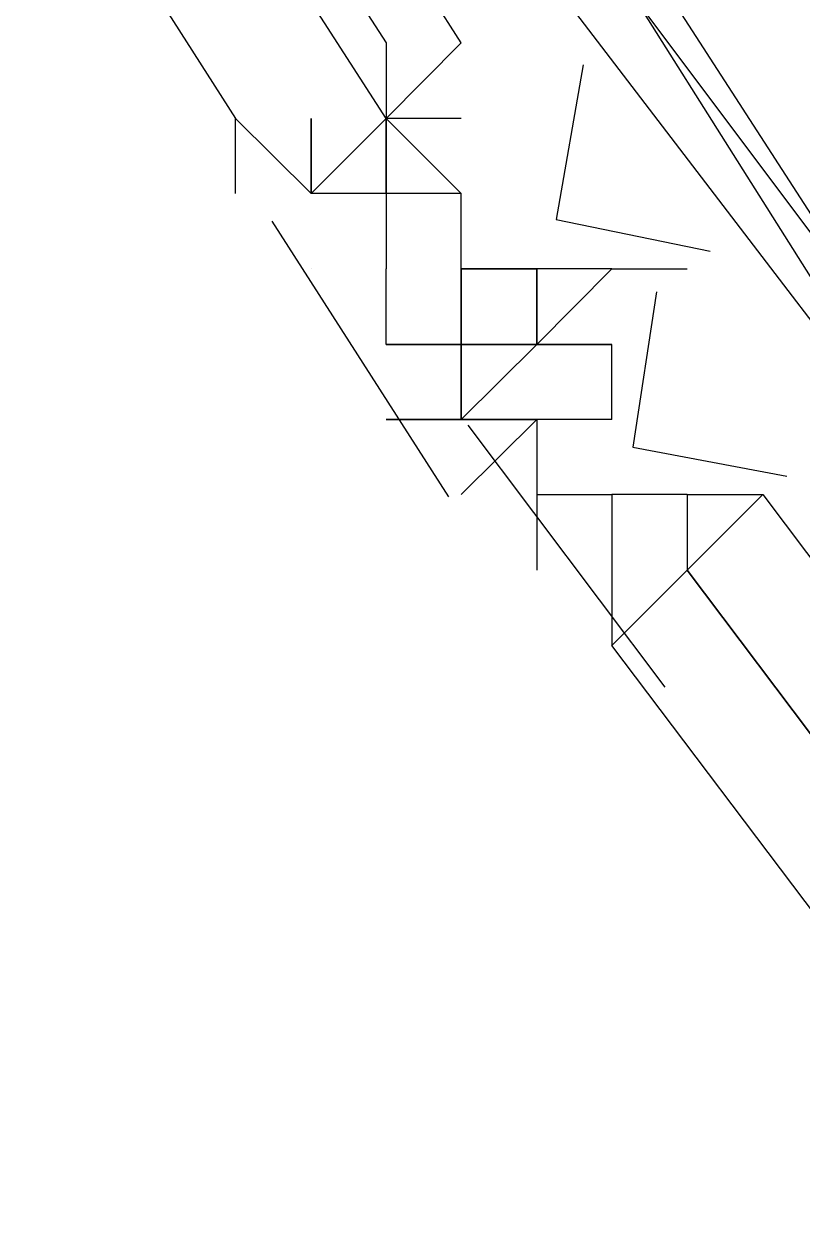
# Model space of a CAD drawing. Header units: feet. Extents: x -84 to 198, y -22 to 181.
# Drawn here: x 25.2558 to 25.3937, y 25.0093 to 25.2211 of the extents above; entities that cross this region are included whole.
import ezdxf

# ---------------------------------------------------------------- set-up
doc = ezdxf.new("R2010")
doc.units = ezdxf.units.FT
doc.layers.add('A-LINEA', color=7, linetype='CONTINUOUS')

msp = doc.modelspace()

# ---------------------------------------------------------------- linework, layer by layer
at = {"layer": 'A-LINEA'}
for p, q in [((25.32, 25.2178), (25.32, 25.2178)), ((25.32, 25.2178), (25.32, 25.2178)), ((25.3333, 25.2178), (25.3333, 25.2178)), ((25.3333, 25.2178), (25.3333, 25.2178)), ((25.3333, 25.2178), (25.3333, 25.2178)), ((25.3333, 25.2178), (25.3333, 25.2178)), ((25.3333, 25.2178), (25.3333, 25.2178)), ((25.3333, 25.2178), (25.3333, 25.2178)), ((25.3333, 25.2178), (25.3333, 25.2178)), ((25.3333, 25.2178), (25.3333, 25.2178)), ((25.3333, 25.2178), (25.3333, 25.2178)), ((25.3333, 25.2178), (25.3333, 25.2178)), ((25.3333, 25.2178), (25.3333, 25.2178)), ((25.3333, 25.2178), (25.3333, 25.2178)), ((25.3333, 25.2178), (25.3333, 25.2178)), ((25.3333, 25.2178), (25.3333, 25.2178)), ((25.3333, 25.2178), (25.3333, 25.2178)), ((25.3333, 25.2178), (25.3333, 25.2178)), ((25.3333, 25.2178), (25.3333, 25.2178)), ((25.3333, 25.2178), (25.3333, 25.2178)), ((25.2933, 25.1911), (25.2933, 25.2044)), ((25.2933, 25.1911), (25.2933, 25.2044)), ((25.3067, 25.2044), (25.3067, 25.1911)), ((25.3067, 25.2044), (25.3067, 25.2044)), ((25.3067, 25.2044), (25.3067, 25.2044)), ((25.3067, 25.2044), (25.3067, 25.2044)), ((25.3067, 25.2044), (25.3067, 25.2044)), ((25.3067, 25.2044), (25.3067, 25.2044)), ((25.3067, 25.1911), (25.3067, 25.2044)), ((25.3067, 25.2044), (25.3067, 25.2044)), ((25.3067, 25.2044), (25.3067, 25.2044)), ((25.3067, 25.2044), (25.3067, 25.1911)), ((25.3067, 25.2044), (25.3067, 25.2044)), ((25.3067, 25.2044), (25.3067, 25.2044)), ((25.3067, 25.2044), (25.3067, 25.2044)), ((25.3067, 25.2044), (25.3067, 25.2044)), ((25.3067, 25.2044), (25.3067, 25.2044)), ((25.3067, 25.1911), (25.3067, 25.2044)), ((25.3067, 25.2044), (25.3067, 25.2044)), ((25.3067, 25.2044), (25.3067, 25.2044)), ((25.32, 25.2044), (25.32, 25.2044)), ((25.32, 25.2044), (25.32, 25.2044)), ((25.3333, 25.2044), (25.32, 25.2044)), ((25.3333, 25.2044), (25.32, 25.2044)), ((25.32, 25.2044), (25.32, 25.2044)), ((25.32, 25.2044), (25.32, 25.2044)), ((25.32, 25.2044), (25.32, 25.2044)), ((25.32, 25.2044), (25.32, 25.2044)), ((25.3333, 25.1911), (25.32, 25.2044)), ((25.32, 25.2044), (25.32, 25.2044)), ((25.32, 25.2044), (25.32, 25.2044)), ((25.32, 25.2044), (25.32, 25.1911)), ((25.32, 25.2044), (25.32, 25.2044)), ((25.32, 25.2044), (25.32, 25.2044)), ((25.32, 25.2044), (25.32, 25.1911)), ((25.32, 25.2044), (25.32, 25.1911)), ((25.32, 25.2044), (25.32, 25.2044)), ((25.32, 25.2044), (25.32, 25.2044)), ((25.32, 25.2044), (25.32, 25.2044)), ((25.32, 25.2044), (25.32, 25.2044)), ((25.3333, 25.2044), (25.32, 25.2044)), ((25.3333, 25.2044), (25.32, 25.2044)), ((25.32, 25.2044), (25.32, 25.2044)), ((25.32, 25.2044), (25.32, 25.2044)), ((25.32, 25.2044), (25.32, 25.2044)), ((25.32, 25.2044), (25.32, 25.2044)), ((25.3333, 25.1911), (25.32, 25.2044)), ((25.32, 25.2044), (25.32, 25.2044)), ((25.32, 25.2044), (25.32, 25.2044)), ((25.32, 25.2044), (25.32, 25.1911)), ((25.32, 25.2044), (25.32, 25.2044)), ((25.32, 25.2044), (25.32, 25.2044)), ((25.32, 25.2044), (25.32, 25.1911)), ((25.32, 25.2044), (25.32, 25.1911)), ((25.32, 25.2044), (25.32, 25.2044)), ((25.32, 25.2044), (25.32, 25.2044)), ((25.3333, 25.2044), (25.3333, 25.2044)), ((25.3333, 25.2044), (25.3333, 25.2044)), ((25.3333, 25.2044), (25.3333, 25.2044)), ((25.3333, 25.2044), (25.3333, 25.2044)), ((25.3333, 25.2044), (25.3333, 25.2044)), ((25.3333, 25.2044), (25.3333, 25.2044)), ((25.3333, 25.2044), (25.3333, 25.2044)), ((25.3333, 25.2044), (25.3333, 25.2044)), ((25.3333, 25.2044), (25.3333, 25.2044)), ((25.3333, 25.2044), (25.3333, 25.2044)), ((25.3333, 25.2044), (25.3333, 25.2044)), ((25.3333, 25.2044), (25.3333, 25.2044)), ((25.3333, 25.2044), (25.3333, 25.2044)), ((25.3333, 25.2044), (25.3333, 25.2044)), ((25.3333, 25.2044), (25.3333, 25.2044)), ((25.3333, 25.2044), (25.3333, 25.2044)), ((25.3333, 25.2044), (25.3333, 25.2044)), ((25.3333, 25.2044), (25.3333, 25.2044)), ((25.2933, 25.1911), (25.2933, 25.1911)), ((25.2933, 25.1911), (25.2933, 25.1911)), ((25.3067, 25.1911), (25.3067, 25.1911)), ((25.32, 25.1911), (25.3067, 25.1911)), ((25.32, 25.1911), (25.3067, 25.1911)), ((25.3067, 25.1911), (25.3067, 25.1911)), ((25.3067, 25.1911), (25.3067, 25.1911)), ((25.3067, 25.1911), (25.3067, 25.1911)), ((25.3067, 25.1911), (25.3067, 25.1911)), ((25.3067, 25.1911), (25.3067, 25.1911)), ((25.3067, 25.1911), (25.3067, 25.1911)), ((25.3067, 25.1911), (25.3067, 25.1911)), ((25.3067, 25.1911), (25.3067, 25.1911)), ((25.3067, 25.1911), (25.3067, 25.1911)), ((25.3067, 25.1911), (25.3067, 25.1911)), ((25.3067, 25.1911), (25.3067, 25.1911)), ((25.3067, 25.1911), (25.3067, 25.1911)), ((25.32, 25.1911), (25.3067, 25.1911)), ((25.32, 25.1911), (25.3067, 25.1911)), ((25.3067, 25.1911), (25.3067, 25.1911)), ((25.3067, 25.1911), (25.3067, 25.1911)), ((25.3067, 25.1911), (25.3067, 25.1911)), ((25.3067, 25.1911), (25.3067, 25.1911)), ((25.3067, 25.1911), (25.3067, 25.1911)), ((25.3067, 25.1911), (25.3067, 25.1911)), ((25.3067, 25.1911), (25.3067, 25.1911)), ((25.3067, 25.1911), (25.3067, 25.1911)), ((25.3067, 25.1911), (25.3067, 25.1911)), ((25.3067, 25.1911), (25.3067, 25.1911)), ((25.3067, 25.1911), (25.3067, 25.1911)), ((25.32, 25.1911), (25.32, 25.1911)), ((25.32, 25.1911), (25.32, 25.1778)), ((25.3333, 25.1911), (25.32, 25.1911)), ((25.32, 25.1911), (25.32, 25.1911)), ((25.32, 25.1911), (25.32, 25.1911)), ((25.32, 25.1911), (25.32, 25.1911)), ((25.32, 25.1911), (25.32, 25.1911)), ((25.32, 25.1911), (25.32, 25.1911)), ((25.32, 25.1911), (25.32, 25.1911)), ((25.32, 25.1911), (25.32, 25.1911)), ((25.32, 25.1911), (25.32, 25.1911)), ((25.32, 25.1911), (25.32, 25.1911)), ((25.32, 25.1911), (25.32, 25.1911)), ((25.32, 25.1911), (25.32, 25.1911)), ((25.32, 25.1911), (25.32, 25.1911)), ((25.32, 25.1911), (25.32, 25.1911)), ((25.32, 25.1911), (25.32, 25.1911)), ((25.32, 25.1911), (25.32, 25.1911)), ((25.3333, 25.1911), (25.32, 25.1911)), ((25.3333, 25.1911), (25.32, 25.1911)), ((25.32, 25.1911), (25.32, 25.1911)), ((25.32, 25.1911), (25.32, 25.1911)), ((25.32, 25.1911), (25.32, 25.1911)), ((25.32, 25.1911), (25.32, 25.1911)), ((25.32, 25.1911), (25.32, 25.1911)), ((25.32, 25.1911), (25.32, 25.1911)), ((25.32, 25.1911), (25.32, 25.1778)), ((25.3333, 25.1911), (25.32, 25.1911)), ((25.32, 25.1911), (25.32, 25.1911)), ((25.32, 25.1911), (25.32, 25.1911)), ((25.32, 25.1911), (25.32, 25.1911)), ((25.32, 25.1911), (25.32, 25.1911)), ((25.32, 25.1911), (25.32, 25.1911)), ((25.32, 25.1911), (25.32, 25.1911)), ((25.32, 25.1911), (25.32, 25.1911)), ((25.32, 25.1911), (25.32, 25.1911)), ((25.32, 25.1911), (25.32, 25.1911)), ((25.32, 25.1911), (25.32, 25.1911)), ((25.32, 25.1911), (25.32, 25.1911)), ((25.32, 25.1911), (25.32, 25.1911)), ((25.32, 25.1911), (25.32, 25.1911)), ((25.32, 25.1911), (25.32, 25.1911)), ((25.32, 25.1911), (25.32, 25.1911)), ((25.3333, 25.1911), (25.32, 25.1911)), ((25.3333, 25.1911), (25.32, 25.1911)), ((25.32, 25.1911), (25.32, 25.1911)), ((25.32, 25.1911), (25.32, 25.1911)), ((25.32, 25.1911), (25.32, 25.1911)), ((25.32, 25.1911), (25.32, 25.1911)), ((25.32, 25.1911), (25.32, 25.1911)), ((25.3333, 25.1911), (25.3333, 25.1911)), ((25.3333, 25.1911), (25.3333, 25.1911)), ((25.3333, 25.1911), (25.3333, 25.1911)), ((25.3333, 25.1911), (25.3333, 25.1911)), ((25.3333, 25.1911), (25.3333, 25.1911)), ((25.3333, 25.1778), (25.3333, 25.1911)), ((25.3333, 25.1911), (25.3333, 25.1911)), ((25.3333, 25.1911), (25.3333, 25.1911)), ((25.3333, 25.1911), (25.3333, 25.1911)), ((25.3333, 25.1911), (25.3333, 25.1911)), ((25.3333, 25.1911), (25.3333, 25.1911)), ((25.3333, 25.1911), (25.3333, 25.1911)), ((25.3333, 25.1911), (25.3333, 25.1911)), ((25.3333, 25.1778), (25.3333, 25.1911)), ((25.3333, 25.1911), (25.3333, 25.1911)), ((25.3333, 25.1911), (25.3333, 25.1911)), ((25.3311, 25.1374), (25.2998, 25.1862)), ((25.3311, 25.1374), (25.2998, 25.1862)), ((25.3067, 25.1778), (25.3067, 25.1778)), ((25.3067, 25.1778), (25.3067, 25.1778)), ((25.32, 25.1778), (25.32, 25.1778)), ((25.32, 25.1778), (25.32, 25.1778)), ((25.32, 25.1778), (25.32, 25.1778)), ((25.32, 25.1778), (25.32, 25.1778)), ((25.32, 25.1778), (25.32, 25.1778)), ((25.32, 25.1778), (25.32, 25.1778)), ((25.32, 25.1778), (25.32, 25.1778)), ((25.32, 25.1778), (25.32, 25.1778)), ((25.32, 25.1778), (25.32, 25.1778)), ((25.32, 25.1778), (25.32, 25.1778)), ((25.32, 25.1778), (25.32, 25.1778)), ((25.32, 25.1778), (25.32, 25.1778)), ((25.32, 25.1778), (25.32, 25.1778)), ((25.32, 25.1778), (25.32, 25.1778)), ((25.32, 25.1778), (25.32, 25.1778)), ((25.32, 25.1778), (25.32, 25.1778)), ((25.32, 25.1778), (25.32, 25.1778)), ((25.32, 25.1644), (25.32, 25.1778)), ((25.32, 25.1778), (25.32, 25.1778)), ((25.32, 25.1778), (25.32, 25.1778)), ((25.32, 25.1644), (25.32, 25.1778)), ((25.32, 25.1778), (25.32, 25.1778)), ((25.32, 25.1778), (25.32, 25.1778)), ((25.32, 25.1778), (25.32, 25.1778)), ((25.32, 25.1778), (25.32, 25.1778)), ((25.32, 25.1778), (25.32, 25.1778)), ((25.32, 25.1778), (25.32, 25.1778)), ((25.32, 25.1778), (25.32, 25.1778)), ((25.32, 25.1778), (25.32, 25.1778)), ((25.32, 25.1778), (25.32, 25.1778)), ((25.32, 25.1778), (25.32, 25.1778)), ((25.32, 25.1778), (25.32, 25.1778)), ((25.32, 25.1778), (25.32, 25.1778)), ((25.32, 25.1778), (25.32, 25.1778)), ((25.32, 25.1778), (25.32, 25.1778)), ((25.32, 25.1778), (25.32, 25.1778)), ((25.32, 25.1778), (25.32, 25.1778)), ((25.32, 25.1778), (25.32, 25.1778)), ((25.32, 25.1778), (25.32, 25.1778)), ((25.32, 25.1778), (25.32, 25.1778)), ((25.32, 25.1778), (25.32, 25.1778)), ((25.32, 25.1778), (25.32, 25.1778)), ((25.32, 25.1778), (25.32, 25.1778)), ((25.32, 25.1778), (25.32, 25.1778)), ((25.32, 25.1778), (25.32, 25.1778)), ((25.32, 25.1778), (25.32, 25.1778)), ((25.32, 25.1778), (25.32, 25.1778)), ((25.32, 25.1778), (25.32, 25.1778)), ((25.32, 25.1778), (25.32, 25.1778)), ((25.32, 25.1778), (25.32, 25.1778)), ((25.32, 25.1778), (25.32, 25.1778)), ((25.32, 25.1778), (25.32, 25.1778)), ((25.32, 25.1778), (25.32, 25.1778)), ((25.32, 25.1778), (25.32, 25.1778)), ((25.32, 25.1644), (25.32, 25.1778)), ((25.32, 25.1778), (25.32, 25.1778)), ((25.32, 25.1778), (25.32, 25.1778)), ((25.32, 25.1644), (25.32, 25.1778)), ((25.32, 25.1778), (25.32, 25.1778)), ((25.32, 25.1778), (25.32, 25.1778)), ((25.32, 25.1778), (25.32, 25.1778)), ((25.32, 25.1778), (25.32, 25.1778)), ((25.32, 25.1778), (25.32, 25.1778)), ((25.32, 25.1778), (25.32, 25.1778)), ((25.32, 25.1778), (25.32, 25.1778)), ((25.32, 25.1778), (25.32, 25.1778)), ((25.32, 25.1778), (25.32, 25.1778)), ((25.32, 25.1778), (25.32, 25.1778)), ((25.32, 25.1778), (25.32, 25.1778)), ((25.32, 25.1778), (25.32, 25.1778)), ((25.32, 25.1778), (25.32, 25.1778)), ((25.32, 25.1778), (25.32, 25.1778)), ((25.32, 25.1778), (25.32, 25.1778)), ((25.32, 25.1778), (25.32, 25.1778)), ((25.3333, 25.1778), (25.3333, 25.1778)), ((25.3333, 25.1778), (25.3333, 25.1644)), ((25.3467, 25.1778), (25.3333, 25.1778)), ((25.3333, 25.1778), (25.3333, 25.1778)), ((25.3333, 25.1778), (25.3333, 25.1778)), ((25.3333, 25.1778), (25.3333, 25.1778)), ((25.3333, 25.1778), (25.3333, 25.1778)), ((25.3333, 25.1778), (25.3333, 25.1778)), ((25.3333, 25.1778), (25.3333, 25.1778)), ((25.3333, 25.1778), (25.3333, 25.1778)), ((25.3333, 25.1778), (25.3333, 25.1778)), ((25.3333, 25.1778), (25.3333, 25.1778)), ((25.3333, 25.1778), (25.3333, 25.1778)), ((25.3333, 25.1778), (25.3333, 25.1778)), ((25.3333, 25.1778), (25.3333, 25.1778)), ((25.3333, 25.1778), (25.3333, 25.1778)), ((25.3333, 25.1644), (25.3333, 25.1778)), ((25.3333, 25.1778), (25.3333, 25.1778)), ((25.3333, 25.1778), (25.3333, 25.1778)), ((25.3333, 25.1778), (25.3333, 25.1778)), ((25.3333, 25.1778), (25.3333, 25.1778)), ((25.3333, 25.1778), (25.3467, 25.1778)), ((25.3333, 25.1778), (25.3467, 25.1778)), ((25.3333, 25.1778), (25.3467, 25.1778)), ((25.3333, 25.1778), (25.3333, 25.1778)), ((25.3333, 25.1778), (25.3333, 25.1778)), ((25.3333, 25.1778), (25.3333, 25.1778)), ((25.3333, 25.1778), (25.3333, 25.1778)), ((25.3333, 25.1778), (25.3333, 25.1778)), ((25.3333, 25.1778), (25.3333, 25.1778)), ((25.3333, 25.1778), (25.3333, 25.1778)), ((25.3333, 25.1778), (25.3333, 25.1644)), ((25.3467, 25.1778), (25.3333, 25.1778)), ((25.3333, 25.1778), (25.3333, 25.1778)), ((25.3333, 25.1778), (25.3333, 25.1778)), ((25.3333, 25.1778), (25.3333, 25.1778)), ((25.3333, 25.1778), (25.3333, 25.1778)), ((25.3333, 25.1778), (25.3333, 25.1778)), ((25.3333, 25.1778), (25.3333, 25.1778)), ((25.3333, 25.1778), (25.3333, 25.1778)), ((25.3333, 25.1778), (25.3333, 25.1778)), ((25.3333, 25.1778), (25.3333, 25.1778)), ((25.3333, 25.1778), (25.3333, 25.1778)), ((25.3333, 25.1778), (25.3333, 25.1778)), ((25.3333, 25.1778), (25.3333, 25.1778)), ((25.3333, 25.1778), (25.3333, 25.1778)), ((25.3333, 25.1644), (25.3333, 25.1778)), ((25.3333, 25.1778), (25.3333, 25.1778)), ((25.3333, 25.1778), (25.3333, 25.1778)), ((25.3333, 25.1778), (25.3333, 25.1778)), ((25.3333, 25.1778), (25.3333, 25.1778)), ((25.3333, 25.1778), (25.3467, 25.1778)), ((25.3333, 25.1778), (25.3467, 25.1778)), ((25.3333, 25.1778), (25.3467, 25.1778)), ((25.3333, 25.1778), (25.3333, 25.1778)), ((25.3333, 25.1778), (25.3333, 25.1778)), ((25.3333, 25.1778), (25.3333, 25.1778)), ((25.3333, 25.1778), (25.3333, 25.1778)), ((25.3333, 25.1778), (25.3333, 25.1778)), ((25.3333, 25.1778), (25.3333, 25.1778)), ((25.3467, 25.1778), (25.3467, 25.1644)), ((25.3467, 25.1778), (25.3467, 25.1778)), ((25.3467, 25.1778), (25.3467, 25.1778)), ((25.3467, 25.1778), (25.3467, 25.1778)), ((25.3467, 25.1778), (25.3467, 25.1778)), ((25.3467, 25.1778), (25.3467, 25.1778)), ((25.3467, 25.1644), (25.3467, 25.1778)), ((25.3467, 25.1778), (25.3467, 25.1778)), ((25.3467, 25.1778), (25.3467, 25.1778)), ((25.36, 25.1778), (25.3467, 25.1778)), ((25.3467, 25.1778), (25.3467, 25.1778)), ((25.3467, 25.1778), (25.3467, 25.1778)), ((25.3467, 25.1778), (25.3467, 25.1778)), ((25.3467, 25.1778), (25.3467, 25.1778)), ((25.3467, 25.1778), (25.3467, 25.1778)), ((25.3467, 25.1644), (25.3467, 25.1778)), ((25.36, 25.1778), (25.3467, 25.1778)), ((25.3467, 25.1778), (25.3467, 25.1778)), ((25.3467, 25.1778), (25.3467, 25.1778)), ((25.3467, 25.1778), (25.3467, 25.1778)), ((25.3467, 25.1778), (25.3467, 25.1778)), ((25.3467, 25.1778), (25.3467, 25.1778)), ((25.3467, 25.1778), (25.3467, 25.1778)), ((25.3467, 25.1778), (25.3467, 25.1644)), ((25.3467, 25.1778), (25.3467, 25.1778)), ((25.3467, 25.1778), (25.3467, 25.1778)), ((25.3467, 25.1778), (25.3467, 25.1778)), ((25.3467, 25.1778), (25.3467, 25.1778)), ((25.3467, 25.1778), (25.3467, 25.1778)), ((25.3467, 25.1644), (25.3467, 25.1778)), ((25.3467, 25.1778), (25.3467, 25.1778)), ((25.3467, 25.1778), (25.3467, 25.1778)), ((25.36, 25.1778), (25.3467, 25.1778)), ((25.3467, 25.1778), (25.3467, 25.1778)), ((25.3467, 25.1778), (25.3467, 25.1778)), ((25.3467, 25.1778), (25.3467, 25.1778)), ((25.3467, 25.1778), (25.3467, 25.1778)), ((25.3467, 25.1778), (25.3467, 25.1778)), ((25.3467, 25.1644), (25.3467, 25.1778)), ((25.36, 25.1778), (25.3467, 25.1778)), ((25.3467, 25.1778), (25.3467, 25.1778)), ((25.3467, 25.1778), (25.3467, 25.1778)), ((25.3467, 25.1778), (25.3467, 25.1778)), ((25.3467, 25.1778), (25.3467, 25.1778)), ((25.3467, 25.1778), (25.3467, 25.1778)), ((25.3467, 25.1778), (25.3467, 25.1778)), ((25.36, 25.1778), (25.36, 25.1778)), ((25.36, 25.1778), (25.36, 25.1778)), ((25.36, 25.1778), (25.36, 25.1778)), ((25.36, 25.1778), (25.36, 25.1778)), ((25.36, 25.1778), (25.36, 25.1778)), ((25.36, 25.1778), (25.36, 25.1778)), ((25.36, 25.1778), (25.36, 25.1778)), ((25.36, 25.1778), (25.36, 25.1778)), ((25.36, 25.1778), (25.36, 25.1778)), ((25.36, 25.1778), (25.36, 25.1778)), ((25.36, 25.1778), (25.36, 25.1778)), ((25.36, 25.1778), (25.36, 25.1778)), ((25.36, 25.1778), (25.36, 25.1778)), ((25.36, 25.1778), (25.36, 25.1778)), ((25.36, 25.1778), (25.36, 25.1778)), ((25.36, 25.1778), (25.36, 25.1778)), ((25.36, 25.1778), (25.36, 25.1778)), ((25.36, 25.1778), (25.36, 25.1778)), ((25.36, 25.1778), (25.36, 25.1778)), ((25.36, 25.1778), (25.36, 25.1778)), ((25.36, 25.1778), (25.36, 25.1778)), ((25.36, 25.1778), (25.36, 25.1778)), ((25.36, 25.1778), (25.36, 25.1778)), ((25.36, 25.1778), (25.36, 25.1778)), ((25.36, 25.1778), (25.36, 25.1778)), ((25.36, 25.1778), (25.36, 25.1778)), ((25.36, 25.1778), (25.36, 25.1778)), ((25.36, 25.1778), (25.36, 25.1778)), ((25.36, 25.1778), (25.36, 25.1778)), ((25.36, 25.1778), (25.36, 25.1778)), ((25.36, 25.1778), (25.36, 25.1778)), ((25.36, 25.1778), (25.36, 25.1778)), ((25.36, 25.1778), (25.36, 25.1778)), ((25.36, 25.1778), (25.36, 25.1778)), ((25.36, 25.1778), (25.36, 25.1778)), ((25.36, 25.1778), (25.36, 25.1778)), ((25.32, 25.1644), (25.32, 25.1644)), ((25.3333, 25.1644), (25.32, 25.1644)), ((25.32, 25.1644), (25.32, 25.1644)), ((25.32, 25.1644), (25.32, 25.1644)), ((25.32, 25.1644), (25.32, 25.1644)), ((25.3333, 25.1644), (25.32, 25.1644)), ((25.3333, 25.1644), (25.32, 25.1644)), ((25.3333, 25.1644), (25.32, 25.1644)), ((25.3333, 25.1644), (25.32, 25.1644)), ((25.32, 25.1644), (25.3333, 25.1644)), ((25.32, 25.1644), (25.3333, 25.1644)), ((25.32, 25.1644), (25.3333, 25.1644)), ((25.32, 25.1644), (25.32, 25.1644)), ((25.32, 25.1644), (25.32, 25.1644)), ((25.32, 25.1644), (25.32, 25.1644)), ((25.32, 25.1644), (25.32, 25.1644)), ((25.32, 25.1644), (25.32, 25.1644)), ((25.32, 25.1644), (25.32, 25.1644)), ((25.3333, 25.1644), (25.32, 25.1644)), ((25.32, 25.1644), (25.32, 25.1644)), ((25.32, 25.1644), (25.32, 25.1644)), ((25.32, 25.1644), (25.32, 25.1644)), ((25.3333, 25.1644), (25.32, 25.1644)), ((25.3333, 25.1644), (25.32, 25.1644)), ((25.3333, 25.1644), (25.32, 25.1644)), ((25.3333, 25.1644), (25.32, 25.1644)), ((25.32, 25.1644), (25.3333, 25.1644)), ((25.32, 25.1644), (25.3333, 25.1644)), ((25.32, 25.1644), (25.3333, 25.1644)), ((25.32, 25.1644), (25.32, 25.1644)), ((25.32, 25.1644), (25.32, 25.1644)), ((25.32, 25.1644), (25.32, 25.1644)), ((25.32, 25.1644), (25.32, 25.1644)), ((25.32, 25.1644), (25.32, 25.1644)), ((25.3467, 25.1644), (25.3333, 25.1644)), ((25.3333, 25.1644), (25.3333, 25.1644)), ((25.3333, 25.1644), (25.3333, 25.1644)), ((25.3333, 25.1644), (25.3333, 25.1644)), ((25.3333, 25.1644), (25.3333, 25.1644)), ((25.3333, 25.1644), (25.3333, 25.1644)), ((25.3333, 25.1644), (25.3467, 25.1644)), ((25.3467, 25.1644), (25.3333, 25.1644)), ((25.3333, 25.1644), (25.3333, 25.1644)), ((25.3333, 25.1644), (25.3333, 25.1644)), ((25.3333, 25.1644), (25.3333, 25.1511)), ((25.3333, 25.1644), (25.3333, 25.1644)), ((25.3467, 25.1644), (25.3333, 25.1644)), ((25.3333, 25.1644), (25.3333, 25.1644)), ((25.3333, 25.1644), (25.3333, 25.1644)), ((25.3333, 25.1644), (25.3333, 25.1644)), ((25.3333, 25.1644), (25.3333, 25.1644)), ((25.3333, 25.1644), (25.3333, 25.1644)), ((25.3333, 25.1644), (25.3333, 25.1644)), ((25.3333, 25.1644), (25.3333, 25.1644)), ((25.3333, 25.1644), (25.3333, 25.1644)), ((25.3333, 25.1644), (25.3467, 25.1644)), ((25.3333, 25.1644), (25.3333, 25.1644)), ((25.3333, 25.1644), (25.3333, 25.1644)), ((25.3333, 25.1644), (25.3333, 25.1644)), ((25.3333, 25.1644), (25.3333, 25.1644)), ((25.3333, 25.1644), (25.3333, 25.1644)), ((25.3333, 25.1644), (25.3333, 25.1644)), ((25.3333, 25.1644), (25.3333, 25.1644)), ((25.3467, 25.1644), (25.3333, 25.1644)), ((25.3333, 25.1644), (25.3333, 25.1644)), ((25.3333, 25.1644), (25.3333, 25.1644)), ((25.3333, 25.1644), (25.3333, 25.1644)), ((25.3333, 25.1644), (25.3333, 25.1644)), ((25.3333, 25.1644), (25.3333, 25.1644)), ((25.3333, 25.1644), (25.3467, 25.1644)), ((25.3467, 25.1644), (25.3333, 25.1644)), ((25.3333, 25.1644), (25.3333, 25.1644)), ((25.3333, 25.1644), (25.3333, 25.1644)), ((25.3333, 25.1644), (25.3333, 25.1511)), ((25.3333, 25.1644), (25.3333, 25.1644)), ((25.3467, 25.1644), (25.3333, 25.1644)), ((25.3333, 25.1644), (25.3333, 25.1644)), ((25.3333, 25.1644), (25.3333, 25.1644)), ((25.3333, 25.1644), (25.3333, 25.1644)), ((25.3333, 25.1644), (25.3333, 25.1644)), ((25.3333, 25.1644), (25.3333, 25.1644)), ((25.3333, 25.1644), (25.3333, 25.1644)), ((25.3333, 25.1644), (25.3333, 25.1644)), ((25.3333, 25.1644), (25.3333, 25.1644)), ((25.3333, 25.1644), (25.3467, 25.1644)), ((25.3333, 25.1644), (25.3333, 25.1644)), ((25.3333, 25.1644), (25.3333, 25.1644)), ((25.3333, 25.1644), (25.3333, 25.1644)), ((25.3333, 25.1644), (25.3333, 25.1644)), ((25.3333, 25.1644), (25.3333, 25.1644)), ((25.3333, 25.1644), (25.3333, 25.1644)), ((25.3333, 25.1644), (25.3333, 25.1644)), ((25.3467, 25.1644), (25.3467, 25.1644)), ((25.3467, 25.1644), (25.3467, 25.1644)), ((25.3467, 25.1644), (25.3467, 25.1644)), ((25.3467, 25.1644), (25.3467, 25.1644)), ((25.3467, 25.1644), (25.3467, 25.1644)), ((25.3467, 25.1644), (25.3467, 25.1644)), ((25.3467, 25.1644), (25.3467, 25.1644)), ((25.3467, 25.1644), (25.3467, 25.1644)), ((25.3467, 25.1644), (25.3467, 25.1644)), ((25.3467, 25.1644), (25.3467, 25.1644)), ((25.3467, 25.1644), (25.3467, 25.1644)), ((25.3467, 25.1644), (25.3467, 25.1644)), ((25.3467, 25.1644), (25.3467, 25.1644)), ((25.3467, 25.1644), (25.3467, 25.1644)), ((25.3467, 25.1644), (25.36, 25.1644)), ((25.3467, 25.1644), (25.3467, 25.1644)), ((25.3467, 25.1644), (25.3467, 25.1644)), ((25.3467, 25.1644), (25.3467, 25.1644)), ((25.3467, 25.1644), (25.3467, 25.1644)), ((25.3467, 25.1644), (25.3467, 25.1644)), ((25.3467, 25.1644), (25.3467, 25.1644)), ((25.3467, 25.1644), (25.3467, 25.1644)), ((25.3467, 25.1644), (25.3467, 25.1644)), ((25.3467, 25.1644), (25.3467, 25.1644)), ((25.3467, 25.1644), (25.3467, 25.1644)), ((25.3467, 25.1644), (25.3467, 25.1644)), ((25.3467, 25.1644), (25.3467, 25.1644)), ((25.3467, 25.1644), (25.3467, 25.1644)), ((25.3467, 25.1644), (25.3467, 25.1644)), ((25.3467, 25.1644), (25.3467, 25.1644)), ((25.3467, 25.1644), (25.3467, 25.1644)), ((25.3467, 25.1644), (25.3467, 25.1644)), ((25.3467, 25.1644), (25.3467, 25.1644)), ((25.3467, 25.1644), (25.3467, 25.1644)), ((25.3467, 25.1644), (25.3467, 25.1644)), ((25.3467, 25.1644), (25.3467, 25.1644)), ((25.3467, 25.1644), (25.3467, 25.1644)), ((25.3467, 25.1644), (25.3467, 25.1644)), ((25.3467, 25.1644), (25.3467, 25.1644)), ((25.3467, 25.1644), (25.3467, 25.1644)), ((25.3467, 25.1644), (25.3467, 25.1644)), ((25.3467, 25.1644), (25.3467, 25.1644)), ((25.3467, 25.1644), (25.3467, 25.1644)), ((25.3467, 25.1644), (25.3467, 25.1644)), ((25.3467, 25.1644), (25.3467, 25.1644)), ((25.3467, 25.1644), (25.3467, 25.1644)), ((25.3467, 25.1644), (25.3467, 25.1644)), ((25.3467, 25.1644), (25.3467, 25.1644)), ((25.3467, 25.1644), (25.3467, 25.1644)), ((25.3467, 25.1644), (25.3467, 25.1644)), ((25.3467, 25.1644), (25.3467, 25.1644)), ((25.3467, 25.1644), (25.3467, 25.1644)), ((25.3467, 25.1644), (25.3467, 25.1644)), ((25.3467, 25.1644), (25.36, 25.1644)), ((25.3467, 25.1644), (25.3467, 25.1644)), ((25.3467, 25.1644), (25.3467, 25.1644)), ((25.3467, 25.1644), (25.3467, 25.1644)), ((25.3467, 25.1644), (25.3467, 25.1644)), ((25.3467, 25.1644), (25.3467, 25.1644)), ((25.3467, 25.1644), (25.3467, 25.1644)), ((25.3467, 25.1644), (25.3467, 25.1644)), ((25.3467, 25.1644), (25.3467, 25.1644)), ((25.3467, 25.1644), (25.3467, 25.1644)), ((25.3467, 25.1644), (25.3467, 25.1644)), ((25.3467, 25.1644), (25.3467, 25.1644)), ((25.3467, 25.1644), (25.3467, 25.1644)), ((25.3467, 25.1644), (25.3467, 25.1644)), ((25.3467, 25.1644), (25.3467, 25.1644)), ((25.3467, 25.1644), (25.3467, 25.1644)), ((25.3467, 25.1644), (25.3467, 25.1644)), ((25.3467, 25.1644), (25.3467, 25.1644)), ((25.3467, 25.1644), (25.3467, 25.1644)), ((25.3467, 25.1644), (25.3467, 25.1644)), ((25.3467, 25.1644), (25.3467, 25.1644)), ((25.3467, 25.1644), (25.3467, 25.1644)), ((25.3467, 25.1644), (25.3467, 25.1644)), ((25.3467, 25.1644), (25.3467, 25.1644)), ((25.3467, 25.1644), (25.3467, 25.1644)), ((25.36, 25.1644), (25.36, 25.1644)), ((25.36, 25.1644), (25.36, 25.1644)), ((25.36, 25.1644), (25.36, 25.1644)), ((25.36, 25.1644), (25.36, 25.1644)), ((25.36, 25.1644), (25.36, 25.1644)), ((25.36, 25.1644), (25.36, 25.1644)), ((25.36, 25.1511), (25.36, 25.1644)), ((25.36, 25.1644), (25.36, 25.1644)), ((25.36, 25.1644), (25.36, 25.1644)), ((25.36, 25.1644), (25.36, 25.1644)), ((25.36, 25.1644), (25.36, 25.1644)), ((25.36, 25.1644), (25.36, 25.1644)), ((25.36, 25.1644), (25.36, 25.1644)), ((25.36, 25.1511), (25.36, 25.1644)), ((25.32, 25.1511), (25.3333, 25.1511)), ((25.32, 25.1511), (25.3333, 25.1511)), ((25.3333, 25.1511), (25.32, 25.1511)), ((25.32, 25.1511), (25.32, 25.1511)), ((25.3333, 25.1511), (25.32, 25.1511)), ((25.32, 25.1511), (25.3333, 25.1511)), ((25.32, 25.1511), (25.3333, 25.1511)), ((25.3333, 25.1511), (25.32, 25.1511)), ((25.32, 25.1511), (25.32, 25.1511)), ((25.3333, 25.1511), (25.32, 25.1511)), ((25.3333, 25.1511), (25.3333, 25.1511)), ((25.3333, 25.1511), (25.3333, 25.1511)), ((25.3333, 25.1511), (25.3333, 25.1511)), ((25.3333, 25.1511), (25.3333, 25.1511)), ((25.3333, 25.1511), (25.3333, 25.1511)), ((25.3333, 25.1511), (25.3333, 25.1511)), ((25.3333, 25.1511), (25.3333, 25.1511)), ((25.3333, 25.1511), (25.3333, 25.1511)), ((25.3333, 25.1511), (25.3333, 25.1511)), ((25.3333, 25.1511), (25.3333, 25.1511)), ((25.3333, 25.1378), (25.3467, 25.1511)), ((25.3333, 25.1511), (25.3333, 25.1511)), ((25.3333, 25.1511), (25.3333, 25.1511)), ((25.3333, 25.1511), (25.3333, 25.1511)), ((25.3467, 25.1511), (25.3333, 25.1511)), ((25.3333, 25.1511), (25.3333, 25.1511)), ((25.3333, 25.1511), (25.3333, 25.1511)), ((25.3333, 25.1511), (25.3333, 25.1511)), ((25.3333, 25.1511), (25.3333, 25.1511)), ((25.3333, 25.1511), (25.3333, 25.1511)), ((25.3333, 25.1511), (25.3333, 25.1511)), ((25.3333, 25.1511), (25.3333, 25.1511)), ((25.3333, 25.1511), (25.3333, 25.1511)), ((25.3333, 25.1511), (25.3333, 25.1511)), ((25.3333, 25.1511), (25.3333, 25.1511)), ((25.3333, 25.1511), (25.3333, 25.1511)), ((25.3333, 25.1511), (25.3333, 25.1511)), ((25.3333, 25.1511), (25.3333, 25.1511)), ((25.3333, 25.1511), (25.3333, 25.1511)), ((25.3333, 25.1511), (25.3333, 25.1511)), ((25.3333, 25.1378), (25.3467, 25.1511)), ((25.3333, 25.1511), (25.3333, 25.1511)), ((25.3333, 25.1511), (25.3333, 25.1511)), ((25.3333, 25.1511), (25.3333, 25.1511)), ((25.3467, 25.1511), (25.3333, 25.1511)), ((25.3333, 25.1511), (25.3333, 25.1511)), ((25.3333, 25.1511), (25.3333, 25.1511)), ((25.3333, 25.1511), (25.3333, 25.1511)), ((25.3333, 25.1511), (25.3333, 25.1511)), ((25.3333, 25.1511), (25.3333, 25.1511)), ((25.3694, 25.1037), (25.3345, 25.1501)), ((25.3694, 25.1037), (25.3345, 25.1501)), ((25.3467, 25.1511), (25.3467, 25.1511)), ((25.3467, 25.1511), (25.3467, 25.1511)), ((25.3467, 25.1511), (25.3467, 25.1511)), ((25.3467, 25.1511), (25.3467, 25.1511)), ((25.3467, 25.1511), (25.3467, 25.1511)), ((25.3467, 25.1511), (25.3467, 25.1511)), ((25.3467, 25.1511), (25.3467, 25.1511)), ((25.3467, 25.1511), (25.3467, 25.1511)), ((25.3467, 25.1511), (25.3467, 25.1511)), ((25.3467, 25.1511), (25.3467, 25.1511)), ((25.3467, 25.1511), (25.3467, 25.1511)), ((25.3467, 25.1511), (25.3467, 25.1511)), ((25.3467, 25.1511), (25.3467, 25.1511)), ((25.3467, 25.1511), (25.3467, 25.1511)), ((25.3467, 25.1511), (25.3467, 25.1511)), ((25.3467, 25.1511), (25.3467, 25.1511)), ((25.3467, 25.1511), (25.3467, 25.1511)), ((25.3467, 25.1511), (25.3467, 25.1511)), ((25.3467, 25.1511), (25.3467, 25.1511)), ((25.3467, 25.1511), (25.3467, 25.1511)), ((25.3467, 25.1511), (25.3467, 25.1511)), ((25.3467, 25.1511), (25.3467, 25.1378)), ((25.36, 25.1511), (25.3467, 25.1511)), ((25.36, 25.1511), (25.3467, 25.1511)), ((25.3467, 25.1511), (25.3467, 25.1511)), ((25.3467, 25.1511), (25.3467, 25.1511)), ((25.3467, 25.1511), (25.3467, 25.1511)), ((25.3467, 25.1511), (25.3467, 25.1511)), ((25.3467, 25.1511), (25.3467, 25.1511)), ((25.3467, 25.1511), (25.3467, 25.1511)), ((25.3467, 25.1511), (25.3467, 25.1511)), ((25.3467, 25.1511), (25.3467, 25.1511)), ((25.3467, 25.1511), (25.3467, 25.1511)), ((25.3467, 25.1511), (25.3467, 25.1511)), ((25.3467, 25.1511), (25.3467, 25.1511)), ((25.3467, 25.1511), (25.3467, 25.1511)), ((25.3467, 25.1511), (25.3467, 25.1511)), ((25.3467, 25.1511), (25.3467, 25.1511)), ((25.3467, 25.1511), (25.3467, 25.1511)), ((25.3467, 25.1511), (25.3467, 25.1511)), ((25.3467, 25.1511), (25.3467, 25.1511)), ((25.3467, 25.1511), (25.3467, 25.1511)), ((25.3467, 25.1511), (25.3467, 25.1511)), ((25.3467, 25.1511), (25.3467, 25.1511)), ((25.3467, 25.1511), (25.3467, 25.1511)), ((25.3467, 25.1511), (25.3467, 25.1378)), ((25.36, 25.1511), (25.3467, 25.1511)), ((25.36, 25.1511), (25.3467, 25.1511)), ((25.36, 25.1511), (25.36, 25.1511)), ((25.36, 25.1511), (25.36, 25.1511)), ((25.36, 25.1511), (25.36, 25.1511)), ((25.36, 25.1511), (25.36, 25.1511)), ((25.36, 25.1511), (25.36, 25.1511)), ((25.36, 25.1511), (25.36, 25.1511)), ((25.36, 25.1511), (25.36, 25.1511)), ((25.36, 25.1511), (25.36, 25.1511)), ((25.36, 25.1511), (25.36, 25.1511)), ((25.36, 25.1511), (25.36, 25.1511)), ((25.36, 25.1511), (25.36, 25.1511)), ((25.36, 25.1511), (25.36, 25.1511)), ((25.36, 25.1511), (25.36, 25.1511)), ((25.36, 25.1511), (25.36, 25.1511)), ((25.36, 25.1511), (25.36, 25.1511)), ((25.36, 25.1511), (25.36, 25.1511)), ((25.36, 25.1511), (25.36, 25.1511)), ((25.36, 25.1511), (25.36, 25.1511)), ((25.36, 25.1511), (25.36, 25.1511)), ((25.36, 25.1511), (25.36, 25.1511)), ((25.36, 25.1511), (25.36, 25.1511)), ((25.36, 25.1511), (25.36, 25.1511)), ((25.36, 25.1511), (25.36, 25.1511)), ((25.36, 25.1511), (25.36, 25.1511)), ((25.36, 25.1511), (25.36, 25.1511)), ((25.36, 25.1511), (25.36, 25.1511)), ((25.36, 25.1511), (25.36, 25.1511)), ((25.36, 25.1511), (25.36, 25.1511)), ((25.36, 25.1511), (25.36, 25.1511)), ((25.36, 25.1511), (25.36, 25.1511)), ((25.36, 25.1511), (25.36, 25.1511)), ((25.36, 25.1511), (25.36, 25.1511)), ((25.36, 25.1511), (25.36, 25.1511)), ((25.36, 25.1511), (25.36, 25.1511)), ((25.3333, 25.1378), (25.3333, 25.1378)), ((25.3333, 25.1378), (25.3333, 25.1378)), ((25.3467, 25.1378), (25.3467, 25.1378)), ((25.3467, 25.1378), (25.3467, 25.1378)), ((25.3467, 25.1378), (25.36, 25.1378)), ((25.3467, 25.1378), (25.3467, 25.1244)), ((25.3467, 25.1378), (25.3467, 25.1378)), ((25.3467, 25.1378), (25.3467, 25.1378)), ((25.3467, 25.1378), (25.3467, 25.1378)), ((25.3467, 25.1378), (25.3467, 25.1378)), ((25.3467, 25.1378), (25.3467, 25.1378)), ((25.3467, 25.1378), (25.3467, 25.1378)), ((25.3467, 25.1378), (25.3467, 25.1378)), ((25.3467, 25.1378), (25.3467, 25.1378)), ((25.3467, 25.1378), (25.3467, 25.1378)), ((25.3467, 25.1378), (25.3467, 25.1378)), ((25.3467, 25.1378), (25.3467, 25.1378)), ((25.3467, 25.1378), (25.3467, 25.1378)), ((25.3467, 25.1378), (25.3467, 25.1378)), ((25.3467, 25.1378), (25.3467, 25.1378)), ((25.3467, 25.1378), (25.3467, 25.1378)), ((25.3467, 25.1378), (25.3467, 25.1378)), ((25.3467, 25.1378), (25.3467, 25.1378)), ((25.3467, 25.1378), (25.3467, 25.1378)), ((25.3467, 25.1378), (25.3467, 25.1378)), ((25.3467, 25.1378), (25.3467, 25.1378)), ((25.3467, 25.1378), (25.36, 25.1378)), ((25.3467, 25.1378), (25.3467, 25.1378)), ((25.3467, 25.1378), (25.3467, 25.1378)), ((25.3467, 25.1378), (25.3467, 25.1378)), ((25.3467, 25.1378), (25.3467, 25.1378)), ((25.3467, 25.1378), (25.3467, 25.1378)), ((25.3467, 25.1378), (25.3467, 25.1378)), ((25.3467, 25.1378), (25.3467, 25.1378)), ((25.3467, 25.1378), (25.3467, 25.1378)), ((25.3467, 25.1378), (25.3467, 25.1378)), ((25.3467, 25.1378), (25.3467, 25.1378)), ((25.3467, 25.1378), (25.36, 25.1378)), ((25.3467, 25.1378), (25.3467, 25.1244)), ((25.3467, 25.1378), (25.3467, 25.1378)), ((25.3467, 25.1378), (25.3467, 25.1378)), ((25.3467, 25.1378), (25.3467, 25.1378)), ((25.3467, 25.1378), (25.3467, 25.1378)), ((25.3467, 25.1378), (25.3467, 25.1378)), ((25.3467, 25.1378), (25.3467, 25.1378)), ((25.3467, 25.1378), (25.3467, 25.1378)), ((25.3467, 25.1378), (25.3467, 25.1378)), ((25.3467, 25.1378), (25.3467, 25.1378)), ((25.3467, 25.1378), (25.3467, 25.1378)), ((25.3467, 25.1378), (25.3467, 25.1378)), ((25.3467, 25.1378), (25.3467, 25.1378)), ((25.3467, 25.1378), (25.3467, 25.1378)), ((25.3467, 25.1378), (25.3467, 25.1378)), ((25.3467, 25.1378), (25.3467, 25.1378)), ((25.3467, 25.1378), (25.3467, 25.1378)), ((25.3467, 25.1378), (25.3467, 25.1378)), ((25.3467, 25.1378), (25.3467, 25.1378)), ((25.3467, 25.1378), (25.3467, 25.1378)), ((25.3467, 25.1378), (25.3467, 25.1378)), ((25.3467, 25.1378), (25.36, 25.1378)), ((25.3467, 25.1378), (25.3467, 25.1378)), ((25.3467, 25.1378), (25.3467, 25.1378)), ((25.3467, 25.1378), (25.3467, 25.1378)), ((25.3467, 25.1378), (25.3467, 25.1378)), ((25.3467, 25.1378), (25.3467, 25.1378)), ((25.3467, 25.1378), (25.3467, 25.1378)), ((25.3467, 25.1378), (25.3467, 25.1378)), ((25.3467, 25.1378), (25.3467, 25.1378)), ((25.36, 25.1378), (25.36, 25.1378)), ((25.36, 25.1378), (25.36, 25.1378)), ((25.36, 25.1378), (25.36, 25.1378)), ((25.36, 25.1378), (25.36, 25.1378)), ((25.36, 25.1378), (25.36, 25.1378)), ((25.36, 25.1378), (25.36, 25.1378)), ((25.36, 25.1378), (25.36, 25.1378)), ((25.36, 25.1378), (25.36, 25.1378)), ((25.36, 25.1378), (25.36, 25.1378)), ((25.36, 25.1378), (25.36, 25.1244)), ((25.36, 25.1378), (25.36, 25.1378)), ((25.36, 25.1378), (25.36, 25.1378)), ((25.36, 25.1378), (25.36, 25.1378)), ((25.36, 25.1378), (25.36, 25.1378)), ((25.36, 25.1378), (25.36, 25.1378)), ((25.36, 25.1378), (25.36, 25.1378)), ((25.36, 25.1378), (25.36, 25.1378)), ((25.36, 25.1378), (25.36, 25.1378)), ((25.36, 25.1378), (25.36, 25.1378)), ((25.36, 25.1378), (25.36, 25.1378)), ((25.36, 25.1378), (25.36, 25.1378)), ((25.36, 25.1378), (25.36, 25.1378)), ((25.36, 25.1378), (25.36, 25.1378)), ((25.36, 25.1378), (25.36, 25.1378)), ((25.36, 25.1378), (25.36, 25.1378)), ((25.36, 25.1378), (25.36, 25.1378)), ((25.36, 25.1378), (25.36, 25.1378)), ((25.36, 25.1378), (25.36, 25.1378)), ((25.3733, 25.1378), (25.36, 25.1378)), ((25.36, 25.1378), (25.36, 25.1378)), ((25.3733, 25.1378), (25.36, 25.1378)), ((25.36, 25.1378), (25.36, 25.1378)), ((25.36, 25.1378), (25.36, 25.1378)), ((25.36, 25.1378), (25.36, 25.1378)), ((25.36, 25.1378), (25.36, 25.1378)), ((25.36, 25.1378), (25.36, 25.1378)), ((25.36, 25.1378), (25.36, 25.1378)), ((25.36, 25.1378), (25.36, 25.1378)), ((25.36, 25.1378), (25.36, 25.1378)), ((25.36, 25.1378), (25.36, 25.1378)), ((25.36, 25.1378), (25.36, 25.1244)), ((25.36, 25.1378), (25.36, 25.1378)), ((25.36, 25.1378), (25.36, 25.1378)), ((25.36, 25.1378), (25.36, 25.1378)), ((25.36, 25.1378), (25.36, 25.1378)), ((25.36, 25.1378), (25.36, 25.1378)), ((25.36, 25.1378), (25.36, 25.1378)), ((25.36, 25.1378), (25.36, 25.1378)), ((25.36, 25.1378), (25.36, 25.1378)), ((25.36, 25.1378), (25.36, 25.1378)), ((25.36, 25.1378), (25.36, 25.1378)), ((25.36, 25.1378), (25.36, 25.1378)), ((25.36, 25.1378), (25.36, 25.1378)), ((25.36, 25.1378), (25.36, 25.1378)), ((25.36, 25.1378), (25.36, 25.1378)), ((25.36, 25.1378), (25.36, 25.1378)), ((25.36, 25.1378), (25.36, 25.1378)), ((25.36, 25.1378), (25.36, 25.1378)), ((25.36, 25.1378), (25.36, 25.1378)), ((25.3733, 25.1378), (25.36, 25.1378)), ((25.36, 25.1378), (25.36, 25.1378)), ((25.3733, 25.1378), (25.36, 25.1378)), ((25.3733, 25.1378), (25.3733, 25.1378)), ((25.3733, 25.1378), (25.3733, 25.1378)), ((25.3733, 25.1378), (25.3867, 25.1378)), ((25.3733, 25.1378), (25.3733, 25.1378)), ((25.3733, 25.1378), (25.3733, 25.1378)), ((25.3733, 25.1378), (25.3733, 25.1378)), ((25.3733, 25.1378), (25.3733, 25.1378)), ((25.3733, 25.1378), (25.3733, 25.1378)), ((25.3733, 25.1378), (25.3733, 25.1378)), ((25.3733, 25.1378), (25.3733, 25.1378)), ((25.3733, 25.1378), (25.3733, 25.1378)), ((25.3733, 25.1378), (25.3733, 25.1378)), ((25.3733, 25.1378), (25.3733, 25.1378)), ((25.3733, 25.1378), (25.3733, 25.1378)), ((25.3733, 25.1378), (25.3867, 25.1378)), ((25.3733, 25.1378), (25.3867, 25.1378)), ((25.3733, 25.1378), (25.3867, 25.1378)), ((25.3733, 25.1378), (25.3733, 25.1244)), ((25.3733, 25.1378), (25.3733, 25.1244)), ((25.3733, 25.1378), (25.3733, 25.1378)), ((25.3733, 25.1378), (25.3733, 25.1378)), ((25.3733, 25.1378), (25.3733, 25.1378)), ((25.3733, 25.1378), (25.3733, 25.1378)), ((25.3733, 25.1378), (25.3733, 25.1378)), ((25.3733, 25.1378), (25.3867, 25.1378)), ((25.3733, 25.1378), (25.3733, 25.1378)), ((25.3733, 25.1378), (25.3733, 25.1378)), ((25.3733, 25.1378), (25.3733, 25.1378)), ((25.3733, 25.1378), (25.3733, 25.1378)), ((25.3733, 25.1378), (25.3733, 25.1378)), ((25.3733, 25.1378), (25.3733, 25.1378)), ((25.3733, 25.1378), (25.3733, 25.1378)), ((25.3733, 25.1378), (25.3733, 25.1378)), ((25.3733, 25.1378), (25.3733, 25.1378)), ((25.3733, 25.1378), (25.3733, 25.1378)), ((25.3733, 25.1378), (25.3733, 25.1378)), ((25.3733, 25.1378), (25.3867, 25.1378)), ((25.3733, 25.1378), (25.3867, 25.1378)), ((25.3733, 25.1378), (25.3867, 25.1378)), ((25.3733, 25.1378), (25.3733, 25.1244)), ((25.3733, 25.1378), (25.3733, 25.1244)), ((25.3733, 25.1378), (25.3733, 25.1378)), ((25.3733, 25.1378), (25.3733, 25.1378)), ((25.3733, 25.1378), (25.3733, 25.1378)), ((25.3867, 25.1378), (25.3867, 25.1378)), ((25.3867, 25.1378), (25.3867, 25.1378)), ((25.3867, 25.1378), (25.3867, 25.1378)), ((25.3867, 25.1378), (25.3867, 25.1378)), ((25.3867, 25.1378), (25.3867, 25.1378)), ((25.3867, 25.1378), (25.3867, 25.1378)), ((25.3867, 25.1378), (25.3867, 25.1378)), ((25.3867, 25.1378), (25.3867, 25.1378)), ((25.3867, 25.1378), (25.3867, 25.1378)), ((25.3867, 25.1378), (25.3867, 25.1378)), ((25.3867, 25.1378), (25.3867, 25.1378)), ((25.3867, 25.1378), (25.3867, 25.1378)), ((25.3867, 25.1378), (25.3867, 25.1378)), ((25.3867, 25.1378), (25.3867, 25.1378)), ((25.3867, 25.1378), (25.3867, 25.1378)), ((25.3867, 25.1378), (25.3867, 25.1378)), ((25.3867, 25.1378), (25.3867, 25.1378)), ((25.3867, 25.1378), (25.3867, 25.1378)), ((25.3867, 25.1378), (25.3867, 25.1378)), ((25.3867, 25.1378), (25.3867, 25.1378)), ((25.3467, 25.1244), (25.3467, 25.1244)), ((25.3467, 25.1244), (25.3467, 25.1244)), ((25.3467, 25.1244), (25.3467, 25.1244)), ((25.3467, 25.1244), (25.3467, 25.1244)), ((25.3467, 25.1244), (25.3467, 25.1244)), ((25.3467, 25.1244), (25.3467, 25.1244)), ((25.36, 25.1244), (25.36, 25.1244)), ((25.36, 25.1244), (25.36, 25.1244)), ((25.36, 25.1244), (25.36, 25.1244)), ((25.36, 25.1244), (25.36, 25.1244)), ((25.36, 25.1244), (25.36, 25.1244)), ((25.36, 25.1244), (25.36, 25.1244)), ((25.36, 25.1244), (25.36, 25.1244)), ((25.36, 25.1244), (25.36, 25.1244)), ((25.36, 25.1244), (25.36, 25.1244)), ((25.36, 25.1244), (25.36, 25.1244)), ((25.36, 25.1244), (25.36, 25.1244)), ((25.36, 25.1244), (25.36, 25.1111)), ((25.36, 25.1244), (25.36, 25.1244)), ((25.36, 25.1244), (25.36, 25.1244)), ((25.36, 25.1244), (25.36, 25.1244)), ((25.36, 25.1244), (25.36, 25.1244)), ((25.36, 25.1244), (25.36, 25.1244)), ((25.36, 25.1244), (25.36, 25.1244)), ((25.36, 25.1244), (25.36, 25.1244)), ((25.36, 25.1244), (25.36, 25.1244)), ((25.36, 25.1244), (25.36, 25.1244)), ((25.36, 25.1244), (25.36, 25.1244)), ((25.36, 25.1244), (25.36, 25.1244)), ((25.36, 25.1244), (25.36, 25.1244)), ((25.36, 25.1244), (25.36, 25.1244)), ((25.36, 25.1244), (25.36, 25.1244)), ((25.36, 25.1244), (25.36, 25.1244)), ((25.36, 25.1244), (25.36, 25.1244)), ((25.36, 25.1244), (25.36, 25.1244)), ((25.36, 25.1244), (25.36, 25.1244)), ((25.36, 25.1244), (25.36, 25.1244)), ((25.36, 25.1244), (25.36, 25.1244)), ((25.36, 25.1244), (25.36, 25.1244)), ((25.36, 25.1244), (25.36, 25.1244)), ((25.36, 25.1244), (25.36, 25.1244)), ((25.36, 25.1244), (25.36, 25.1244)), ((25.36, 25.1244), (25.36, 25.1244)), ((25.36, 25.1244), (25.36, 25.1244)), ((25.36, 25.1244), (25.36, 25.1244)), ((25.36, 25.1244), (25.36, 25.1244)), ((25.36, 25.1244), (25.36, 25.1111)), ((25.36, 25.1244), (25.36, 25.1244)), ((25.36, 25.1244), (25.36, 25.1244)), ((25.36, 25.1244), (25.36, 25.1244)), ((25.36, 25.1244), (25.36, 25.1244)), ((25.36, 25.1244), (25.36, 25.1244)), ((25.36, 25.1244), (25.36, 25.1244)), ((25.36, 25.1244), (25.36, 25.1244)), ((25.36, 25.1244), (25.36, 25.1244)), ((25.36, 25.1244), (25.36, 25.1244)), ((25.36, 25.1244), (25.36, 25.1244)), ((25.36, 25.1244), (25.36, 25.1244)), ((25.36, 25.1244), (25.36, 25.1244)), ((25.36, 25.1244), (25.36, 25.1244)), ((25.36, 25.1244), (25.36, 25.1244)), ((25.36, 25.1244), (25.36, 25.1244)), ((25.36, 25.1244), (25.36, 25.1244)), ((25.36, 25.1244), (25.36, 25.1244)), ((25.3733, 25.1244), (25.3733, 25.1244)), ((25.3733, 25.1244), (25.3733, 25.1244)), ((25.3733, 25.1244), (25.3733, 25.1244)), ((25.3733, 25.1244), (25.3733, 25.1244)), ((25.3733, 25.1244), (25.3733, 25.1244)), ((25.3733, 25.1244), (25.3733, 25.1244)), ((25.3733, 25.1244), (25.3733, 25.1244)), ((25.3733, 25.1244), (25.3733, 25.1244)), ((25.3733, 25.1244), (25.3733, 25.1244)), ((25.3733, 25.1244), (25.3733, 25.1244)), ((25.3733, 25.1244), (25.3733, 25.1244)), ((25.3733, 25.1244), (25.3733, 25.1244)), ((25.3733, 25.1244), (25.3733, 25.1244)), ((25.3733, 25.1244), (25.3733, 25.1244)), ((25.3733, 25.1244), (25.3733, 25.1244)), ((25.3733, 25.1244), (25.3733, 25.1244)), ((25.36, 25.1111), (25.36, 25.1111)), ((25.36, 25.1111), (25.36, 25.1111)), ((25.36, 25.1111), (25.36, 25.1111)), ((25.36, 25.1111), (25.36, 25.1111)), ((25.36, 25.1111), (25.36, 25.1111)), ((25.36, 25.1111), (25.36, 25.1111)), ((25.36, 25.1111), (25.36, 25.1111)), ((25.36, 25.1111), (25.36, 25.1111)), ((25.36, 25.1111), (25.36, 25.1111)), ((25.36, 25.1111), (25.36, 25.1111)), ((25.36, 25.1111), (25.36, 25.1111)), ((25.36, 25.1111), (25.36, 25.1111))]:
    msp.add_line(p, q, dxfattribs=at)
for points in [[(23.1733, 28.5244), (25.2933, 25.2044), (25.3067, 25.1911), (25.32, 25.2044), (23.1867, 28.5244), (23.1867, 28.5378), (23.1733, 28.5244)], [(23.1733, 28.5244), (25.2933, 25.2044), (25.3067, 25.1911), (25.32, 25.2044), (23.1867, 28.5244), (23.1867, 28.5378), (23.1733, 28.5244)], [(23.1867, 28.5378), (25.32, 25.2178), (25.32, 25.2044), (25.3333, 25.2178), (23.2133, 28.5378), (23.2, 28.5378), (23.1867, 28.5378)], [(23.1867, 28.5378), (25.32, 25.2178), (25.32, 25.2044), (25.3333, 25.2178), (23.2133, 28.5378), (23.2, 28.5378), (23.1867, 28.5378)], [(25.7867, 25.6444), (25.9333, 25.4044), (25.4533, 25.0844), (25.2933, 25.3378), (25.7867, 25.6444)], [(25.7867, 25.6444), (25.9333, 25.4044), (25.4533, 25.0844), (25.2933, 25.3378), (25.7867, 25.6444)], [(25.9467, 25.4044), (25.7733, 25.6444), (25.3067, 25.2844), (25.48, 25.0578), (25.9467, 25.4044)], [(25.9467, 25.4044), (25.7733, 25.6444), (25.3067, 25.2844), (25.48, 25.0578), (25.9467, 25.4044)], [(25.7733, 25.6311), (25.92, 25.4044), (25.4533, 25.0978), (25.3067, 25.3244), (25.7733, 25.6311)], [(25.7733, 25.6311), (25.92, 25.4044), (25.4533, 25.0978), (25.3067, 25.3244), (25.7733, 25.6311)], [(25.9333, 25.4044), (25.7733, 25.6311), (25.32, 25.2844), (25.48, 25.0711), (25.9333, 25.4044)], [(25.9333, 25.4044), (25.7733, 25.6311), (25.32, 25.2844), (25.48, 25.0711), (25.9333, 25.4044)], [(25.3333, 25.2178), (25.32, 25.2044), (25.3067, 25.1911), (25.2933, 25.2044)], [(25.3333, 25.2178), (25.32, 25.2044), (25.3067, 25.1911), (25.2933, 25.2044)], [(25.32, 25.1911), (25.32, 25.1911), (25.32, 25.2044), (25.3333, 25.2178)], [(25.32, 25.1911), (25.32, 25.1911), (25.32, 25.2044), (25.3333, 25.2178)], [(25.32, 25.1911), (25.32, 25.1911), (25.32, 25.2044), (25.3333, 25.2178)], [(25.32, 25.1911), (25.32, 25.1911), (25.32, 25.2044), (25.3333, 25.2178)], [(25.3549, 25.2139), (25.3501, 25.1865), (25.3774, 25.1809)], [(25.3549, 25.2139), (25.3501, 25.1865), (25.3774, 25.1809)], [(25.3067, 25.1911), (25.3067, 25.2044), (25.3067, 25.1911), (25.3067, 25.2044)], [(25.3067, 25.1911), (25.3067, 25.2044), (25.3067, 25.1911), (25.3067, 25.2044)], [(25.3067, 25.1911), (25.3067, 25.2044), (25.3067, 25.1911), (25.3067, 25.2044)], [(25.3067, 25.1911), (25.3067, 25.2044), (25.3067, 25.1911), (25.3067, 25.2044)], [(25.32, 25.1911), (25.32, 25.1911), (25.3067, 25.1911), (25.3067, 25.1911)], [(25.32, 25.1911), (25.32, 25.1911), (25.3067, 25.1911), (25.3067, 25.1911)], [(25.3333, 25.1511), (25.3333, 25.1644), (25.3467, 25.1644), (25.36, 25.1778)], [(25.3333, 25.1511), (25.3467, 25.1644), (25.36, 25.1778), (25.3733, 25.1778)], [(25.3333, 25.1511), (25.3333, 25.1644), (25.3467, 25.1644), (25.36, 25.1778)], [(25.3333, 25.1511), (25.3467, 25.1644), (25.36, 25.1778), (25.3733, 25.1778)], [(25.3679, 25.1737), (25.3637, 25.1462), (25.391, 25.1411)], [(25.3679, 25.1737), (25.3637, 25.1462), (25.391, 25.1411)], [(25.36, 25.1644), (25.3467, 25.1644), (25.36, 25.1644)], [(25.36, 25.1644), (25.36, 25.1644), (25.3467, 25.1644), (25.3467, 25.1644)], [(25.36, 25.1644), (25.3467, 25.1644), (25.36, 25.1644)], [(25.36, 25.1644), (25.36, 25.1644), (25.3467, 25.1644), (25.3467, 25.1644)], [(25.3333, 25.1511), (25.3467, 25.1511), (25.3333, 25.1511)], [(25.3333, 25.1511), (25.3333, 25.1511), (25.3467, 25.1511), (25.3467, 25.1511)], [(25.3333, 25.1511), (25.3467, 25.1511), (25.3333, 25.1511), (25.3467, 25.1511)], [(25.3333, 25.1511), (25.3467, 25.1511), (25.3333, 25.1511)], [(25.3333, 25.1511), (25.3467, 25.1511), (25.3333, 25.1511)], [(25.3333, 25.1511), (25.3333, 25.1511), (25.3467, 25.1511), (25.3467, 25.1511)], [(25.3333, 25.1511), (25.3467, 25.1511), (25.3333, 25.1511), (25.3467, 25.1511)], [(25.3333, 25.1511), (25.3467, 25.1511), (25.3333, 25.1511)], [(25.3867, 25.1378), (25.3733, 25.1244), (25.36, 25.1111)], [(25.3867, 25.1378), (25.3733, 25.1244), (25.36, 25.1111)], [(27.7467, 21.9778), (25.3733, 25.1244), (25.3867, 25.1378), (27.76, 21.9911), (27.76, 21.9778), (27.7467, 21.9778)], [(27.7467, 21.9778), (25.3733, 25.1244), (25.3867, 25.1378), (27.76, 21.9911), (27.76, 21.9778), (27.7467, 21.9778)], [(27.7333, 21.9644), (25.36, 25.1111), (25.3733, 25.1244), (27.7467, 21.9778), (27.7467, 21.9644), (27.7333, 21.9644)], [(27.7333, 21.9644), (25.36, 25.1111), (25.3733, 25.1244), (27.7467, 21.9778), (27.7467, 21.9644), (27.7333, 21.9644)]]:
    msp.add_lwpolyline(points, dxfattribs=at)

doc.saveas('drawing.dxf')
